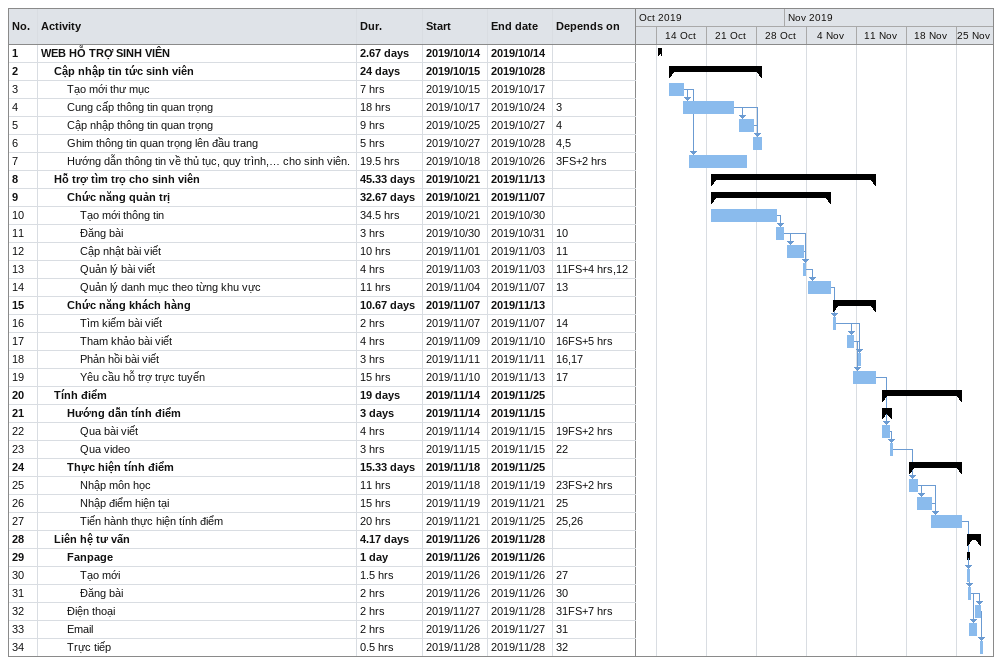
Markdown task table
| ID | Level | Task | Duration | Start | Finish | Predecessors |
|---|---|---|---|---|---|---|
| 1 | 1 | **WEB HỖ TRỢ SINH VIÊN** | 2.67d | 2019-10-14 | 2019-10-14 |  |
| 2 | 2 | **Cập nhập tin tức sinh viên** | 24d | 2019-10-15 | 2019-10-28 |  |
| 3 | 3 | Tạo mới thư mục | 7h | 2019-10-15 | 2019-10-17 |  |
| 4 | 3 | Cung cấp thông tin quan trọng | 18h | 2019-10-17 | 2019-10-24 | 3 |
| 5 | 3 | Cập nhập thông tin quan trọng | 9h | 2019-10-25 | 2019-10-27 | 4 |
| 6 | 3 | Ghim thông tin quan trọng lên đầu trang | 5h | 2019-10-27 | 2019-10-28 | 4, 5 |
| 7 | 3 | Hướng dẫn thông tin về thủ tục, quy trình,… cho sinh viên. | 19.5h | 2019-10-18 | 2019-10-26 | 3FS+2h |
| 8 | 2 | **Hỗ trợ tìm trọ cho sinh viên** | 45.33d | 2019-10-21 | 2019-11-13 |  |
| 9 | 3 | **Chức năng quản trị** | 32.67d | 2019-10-21 | 2019-11-07 |  |
| 10 | 4 | Tạo mới thông tin | 34.5h | 2019-10-21 | 2019-10-30 |  |
| 11 | 4 | Đăng bài | 3h | 2019-10-30 | 2019-10-31 | 10 |
| 12 | 4 | Cập nhật bài viết | 10h | 2019-11-01 | 2019-11-03 | 11 |
| 13 | 4 | Quản lý bài viết | 4h | 2019-11-03 | 2019-11-03 | 11FS+4h, 12 |
| 14 | 4 | Quản lý danh mục theo từng khu vực | 11h | 2019-11-04 | 2019-11-07 | 13 |
| 15 | 3 | **Chức năng khách hàng** | 10.67d | 2019-11-07 | 2019-11-13 |  |
| 16 | 4 | Tìm kiếm bài viết | 2h | 2019-11-07 | 2019-11-07 | 14 |
| 17 | 4 | Tham khảo bài viết | 4h | 2019-11-09 | 2019-11-10 | 16FS+5h |
| 18 | 4 | Phản hồi bài viết | 3h | 2019-11-11 | 2019-11-11 | 16, 17 |
| 19 | 4 | Yêu cầu hỗ trợ trực tuyến | 15h | 2019-11-10 | 2019-11-13 | 17 |
| 20 | 2 | **Tính điểm** | 19d | 2019-11-14 | 2019-11-25 |  |
| 21 | 3 | **Hướng dẫn tính điểm** | 3d | 2019-11-14 | 2019-11-15 |  |
| 22 | 4 | Qua bài viết | 4h | 2019-11-14 | 2019-11-15 | 19FS+2h |
| 23 | 4 | Qua video | 3h | 2019-11-15 | 2019-11-15 | 22 |
| 24 | 3 | **Thực hiện tính điểm** | 15.33d | 2019-11-18 | 2019-11-25 |  |
| 25 | 4 | Nhập môn học | 11h | 2019-11-18 | 2019-11-19 | 23FS+2h |
| 26 | 4 | Nhập điểm hiện tại | 15h | 2019-11-19 | 2019-11-21 | 25 |
| 27 | 4 | Tiến hành thực hiện tính điểm | 20h | 2019-11-21 | 2019-11-25 | 25, 26 |
| 28 | 2 | **Liên hệ tư vấn** | 4.17d | 2019-11-26 | 2019-11-28 |  |
| 29 | 3 | **Fanpage** | 1d | 2019-11-26 | 2019-11-26 |  |
| 30 | 4 | Tạo mới | 1.5h | 2019-11-26 | 2019-11-26 | 27 |
| 31 | 4 | Đăng bài | 2h | 2019-11-26 | 2019-11-26 | 30 |
| 32 | 3 | Điện thoại | 2h | 2019-11-27 | 2019-11-28 | 31FS+7h |
| 33 | 3 | Email | 2h | 2019-11-26 | 2019-11-27 | 31 |
| 34 | 3 | Trực tiếp | 0.5h | 2019-11-28 | 2019-11-28 | 32 |
